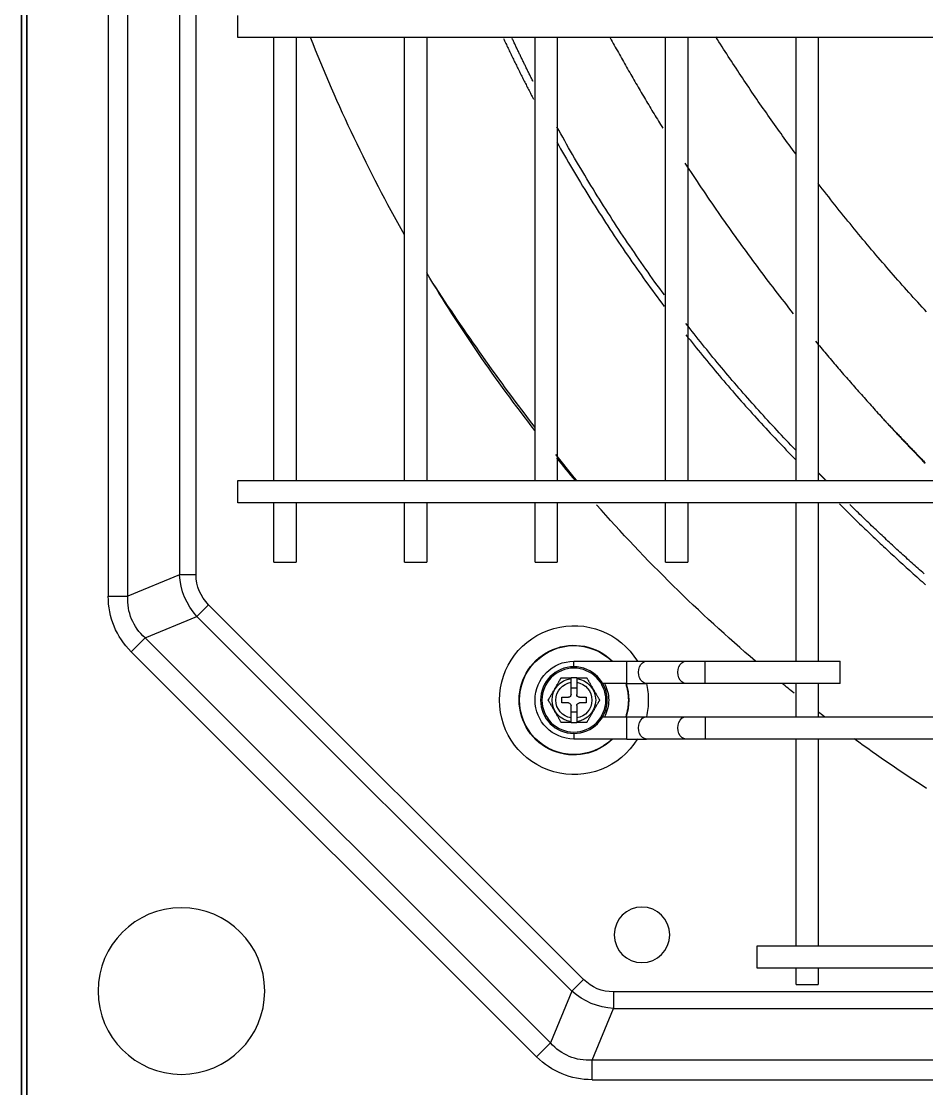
# Model space of a CAD drawing. Header units: millimetres. Extents: x 0 to 504600, y 0 to 118800.
# Drawn here: x 430945.5 to 431108.5, y 45700.4 to 45892.5 of the extents above; entities that cross this region are included whole.
import ezdxf

# ---------------------------------------------------------------- set-up
doc = ezdxf.new("R2010")
doc.units = ezdxf.units.MM
doc.header["$LTSCALE"] = 200
doc.layers.add('LG-AIRCON', color=240, linetype='Continuous')

# ---------------------------------------------------------------- blocks, each defined once
blk = doc.blocks.new('UXC')
at = {"layer": 'LG-AIRCON', "color": 0}
for p, q in [((390.35, 760.7), (390.35, 733)), ((390.35, 733), (390.35, 760.7)), ((391.35, 733), (391.35, 760.7)), ((391.35, 760.7), (391.35, 733)), ((493.1, 738.07), (493.1, 734.54)), ((493.1, 738.07), (1111.1, 738.07)), ((410.14, 661.04), (483.1, 733.93)), ((483.1, 733.93), (485.6, 731.43)), ((493.1, 734.54), (496.95, 725.23)), ((1111.1, 734.54), (493.1, 734.54)), ((390.35, 733), (390.35, 30)), ((390.35, 30), (390.35, 733)), ((391.35, 30), (391.35, 733)), ((391.35, 733), (391.35, 30)), ((485.6, 731.43), (412.64, 658.54)), ((489.45, 722.13), (485.6, 731.43)), ((496.95, 722.26), (496.95, 725.23)), ((496.95, 725.23), (650.51, 725.23)), ((421.94, 654.68), (489.45, 722.13)), ((491.55, 720.03), (489.45, 722.13)), ((637.53, 722.26), (496.95, 722.26)), ((529.81, 720.91), (533.81, 720.91)), ((529.81, 720.91), (529.81, 717.99)), ((533.81, 717.99), (533.81, 720.91)), ((491.55, 720.03), (424.04, 652.58)), ((522.8, 718), (522.8, 716)), ((1081.32, 718), (522.8, 718)), ((522.8, 716), (522.8, 714)), ((522.8, 714), (1081.32, 714)), ((529.81, 714), (529.81, 676.75)), ((533.81, 676.75), (533.81, 714)), ((489.81, 675.75), (489.81, 676.75)), ((499.33, 676.75), (489.81, 676.75)), ((499.33, 676.75), (499.33, 672.75)), ((499.33, 676.75), (502.87, 676.75)), ((509.94, 676.75), (502.87, 676.75)), ((513.47, 676.75), (509.94, 676.75)), ((1090.65, 676.75), (513.47, 676.75)), ((513.47, 672.75), (513.47, 676.75)), ((489.31, 673.75), (490.31, 673.75)), ((489.31, 673.64), (489.31, 672.96)), ((489.31, 672.96), (489.31, 670.75)), ((490.31, 672.96), (490.31, 673.64)), ((490.31, 670.75), (490.31, 672.96)), ((495.01, 672.75), (499.33, 672.75)), ((499.33, 672.75), (502.87, 672.75)), ((502.87, 672.75), (509.94, 672.75)), ((509.94, 672.75), (513.47, 672.75)), ((513.47, 672.75), (1090.65, 672.75)), ((529.81, 672.74), (529.81, 666.75)), ((533.81, 666.75), (533.81, 672.74)), ((490.31, 671.95), (489.31, 671.95)), ((487.61, 670.25), (487.61, 669.25)), ((488.81, 670.25), (487.61, 670.25)), ((487.61, 669.25), (488.81, 669.25)), ((489.31, 668.75), (489.31, 666.54)), ((490.31, 666.54), (490.31, 668.75)), ((492.01, 670.25), (490.81, 670.25)), ((490.81, 669.25), (492.01, 669.25)), ((492.01, 669.25), (492.01, 670.25)), ((489.31, 667.55), (490.31, 667.55)), ((499.33, 666.75), (495.01, 666.75)), ((499.33, 666.75), (499.33, 662.75)), ((499.33, 666.75), (502.87, 666.75)), ((509.94, 666.75), (502.87, 666.75)), ((513.47, 666.75), (509.94, 666.75)), ((513.47, 666.75), (513.47, 662.75)), ((537.76, 666.75), (513.47, 666.75)), ((537.76, 666.75), (537.76, 662.75)), ((489.31, 666.54), (489.31, 665.86)), ((490.31, 665.75), (489.31, 665.75)), ((490.31, 665.86), (490.31, 666.54)), ((489.81, 663.75), (489.81, 662.75)), ((410.14, 661.04), (412.64, 658.54)), ((489.81, 662.75), (499.33, 662.75)), ((499.33, 662.75), (502.87, 662.75)), ((502.87, 662.75), (509.94, 662.75)), ((509.94, 662.75), (513.47, 662.75)), ((513.47, 662.75), (537.76, 662.75)), ((529.81, 662.74), (529.81, 634.25)), ((533.81, 634.25), (533.81, 662.74)), ((412.64, 658.54), (421.94, 654.68)), ((424.04, 652.58), (421.94, 654.68)), ((405.99, 651.03), (409.53, 651.03)), ((405.99, 111.03), (405.99, 651.03)), ((418.83, 647.18), (409.53, 651.03)), ((409.53, 651.03), (409.53, 111.03)), ((421.8, 647.18), (418.83, 647.18)), ((418.83, 114.89), (418.83, 647.18)), ((421.8, 647.18), (421.8, 114.89)), ((435.81, 644.91), (435.81, 634.25)), ((435.81, 644.91), (439.81, 644.91)), ((439.81, 634.25), (439.81, 644.91)), ((459.31, 644.91), (463.31, 644.91)), ((459.31, 644.91), (459.31, 634.25)), ((463.31, 634.25), (463.31, 644.91)), ((482.81, 644.91), (486.81, 644.91)), ((482.81, 644.91), (482.81, 634.25)), ((486.81, 634.25), (486.81, 644.91)), ((506.31, 644.91), (510.31, 644.91)), ((506.31, 644.91), (506.31, 634.25)), ((510.31, 634.25), (510.31, 644.91)), ((429.3, 634.25), (429.3, 632.25)), ((1174.82, 634.25), (429.3, 634.25)), ((429.3, 632.25), (429.3, 630.25)), ((429.3, 630.25), (1174.82, 630.25)), ((435.81, 630.25), (435.81, 550.5)), ((439.81, 550.5), (439.81, 630.25)), ((459.31, 630.25), (459.31, 550.5)), ((463.31, 550.5), (463.31, 630.25)), ((482.81, 630.25), (482.81, 550.5)), ((486.81, 550.5), (486.81, 630.25)), ((506.31, 630.25), (506.31, 550.5)), ((510.31, 550.5), (510.31, 630.25)), ((529.81, 630.24), (529.81, 550.5)), ((533.81, 550.5), (533.81, 630.24)), ((429.3, 550.5), (429.3, 548.5)), ((1174.82, 550.5), (429.3, 550.5)), ((429.3, 548.5), (429.3, 546.5))]:
    blk.add_line(p, q, dxfattribs=at)
for points in [[(487.5, 673.75), (487.49, 673.73), (487.47, 673.7), (487.44, 673.64), (487.4, 673.57), (487.36, 673.5), (487.31, 673.42), (487.27, 673.34), (487.22, 673.25), (487.17, 673.17), (487.12, 673.08), (487.07, 672.99), (487.02, 672.91), (486.97, 672.82), (486.91, 672.73), (486.86, 672.64), (486.81, 672.55), (486.76, 672.46), (486.71, 672.37), (486.66, 672.28), (486.61, 672.2), (486.55, 672.11), (486.5, 672.02), (486.45, 671.93), (486.4, 671.84), (486.35, 671.75), (486.3, 671.66), (486.24, 671.57), (486.19, 671.48), (486.14, 671.39), (486.09, 671.3), (486.04, 671.21), (485.99, 671.12), (485.94, 671.03), (485.88, 670.94), (485.83, 670.86), (485.78, 670.77), (485.73, 670.68), (485.68, 670.59), (485.63, 670.5), (485.58, 670.41), (485.53, 670.33), (485.48, 670.24), (485.43, 670.16), (485.38, 670.08), (485.34, 670), (485.29, 669.92), (485.26, 669.86), (485.22, 669.8), (485.2, 669.77), (485.19, 669.75)], [(489.31, 673.75), (489.27, 673.75), (489.23, 673.75), (489.19, 673.75), (489.15, 673.75), (489.1, 673.75), (489.06, 673.75), (489.02, 673.75), (488.98, 673.75), (488.94, 673.75), (488.9, 673.75), (488.86, 673.75), (488.81, 673.75), (488.77, 673.75), (488.73, 673.75), (488.69, 673.75), (488.65, 673.75), (488.61, 673.75), (488.57, 673.75), (488.52, 673.75), (488.48, 673.75), (488.44, 673.75), (488.4, 673.75), (488.36, 673.75), (488.32, 673.75), (488.28, 673.75), (488.24, 673.75), (488.2, 673.75), (488.16, 673.75), (488.12, 673.75), (488.08, 673.75), (488.04, 673.75), (488, 673.75), (487.96, 673.75), (487.92, 673.75), (487.88, 673.75), (487.84, 673.75), (487.81, 673.75), (487.77, 673.75), (487.74, 673.75), (487.7, 673.75), (487.67, 673.75), (487.64, 673.75), (487.61, 673.75), (487.59, 673.75), (487.56, 673.75), (487.54, 673.75), (487.53, 673.75), (487.51, 673.75), (487.51, 673.75), (487.5, 673.75)], [(489.31, 673.75), (489.31, 673.75), (489.31, 673.75), (489.31, 673.74), (489.31, 673.74), (489.31, 673.74), (489.31, 673.74), (489.31, 673.73), (489.31, 673.73), (489.31, 673.73), (489.31, 673.73), (489.31, 673.73), (489.31, 673.72), (489.31, 673.72), (489.31, 673.72), (489.31, 673.72), (489.31, 673.71), (489.31, 673.71), (489.31, 673.71), (489.31, 673.71), (489.31, 673.71), (489.31, 673.7), (489.31, 673.7), (489.31, 673.7), (489.31, 673.7), (489.31, 673.69), (489.31, 673.69), (489.31, 673.69), (489.31, 673.69), (489.31, 673.68), (489.31, 673.68), (489.31, 673.68), (489.31, 673.68), (489.31, 673.68), (489.31, 673.67), (489.31, 673.67), (489.31, 673.67), (489.31, 673.67), (489.31, 673.66), (489.31, 673.66), (489.31, 673.66), (489.31, 673.66), (489.31, 673.66), (489.31, 673.65), (489.31, 673.65), (489.31, 673.65), (489.31, 673.65), (489.31, 673.64), (489.31, 673.64), (489.31, 673.64), (489.31, 673.64)], [(492.12, 673.75), (492.12, 673.75), (492.11, 673.75), (492.1, 673.75), (492.08, 673.75), (492.06, 673.75), (492.04, 673.75), (492.01, 673.75), (491.98, 673.75), (491.95, 673.75), (491.92, 673.75), (491.89, 673.75), (491.85, 673.75), (491.81, 673.75), (491.78, 673.75), (491.74, 673.75), (491.7, 673.75), (491.66, 673.75), (491.62, 673.75), (491.59, 673.75), (491.55, 673.75), (491.51, 673.75), (491.46, 673.75), (491.42, 673.75), (491.38, 673.75), (491.34, 673.75), (491.3, 673.75), (491.26, 673.75), (491.22, 673.75), (491.18, 673.75), (491.14, 673.75), (491.1, 673.75), (491.06, 673.75), (491.01, 673.75), (490.97, 673.75), (490.93, 673.75), (490.89, 673.75), (490.85, 673.75), (490.81, 673.75), (490.77, 673.75), (490.73, 673.75), (490.69, 673.75), (490.64, 673.75), (490.6, 673.75), (490.56, 673.75), (490.52, 673.75), (490.48, 673.75), (490.44, 673.75), (490.4, 673.75), (490.35, 673.75), (490.31, 673.75)], [(490.31, 673.64), (490.31, 673.64), (490.31, 673.64), (490.31, 673.64), (490.31, 673.65), (490.31, 673.65), (490.31, 673.65), (490.31, 673.65), (490.31, 673.65), (490.31, 673.66), (490.31, 673.66), (490.31, 673.66), (490.31, 673.66), (490.31, 673.67), (490.31, 673.67), (490.31, 673.67), (490.31, 673.67), (490.31, 673.68), (490.31, 673.68), (490.31, 673.68), (490.31, 673.68), (490.31, 673.68), (490.31, 673.69), (490.31, 673.69), (490.31, 673.69), (490.31, 673.69), (490.31, 673.7), (490.31, 673.7), (490.31, 673.7), (490.31, 673.7), (490.31, 673.7), (490.31, 673.71), (490.31, 673.71), (490.31, 673.71), (490.31, 673.71), (490.31, 673.72), (490.31, 673.72), (490.31, 673.72), (490.31, 673.72), (490.31, 673.73), (490.31, 673.73), (490.31, 673.73), (490.31, 673.73), (490.31, 673.73), (490.31, 673.74), (490.31, 673.74), (490.31, 673.74), (490.31, 673.74), (490.31, 673.75), (490.31, 673.75), (490.31, 673.75)], [(494.43, 669.75), (494.42, 669.77), (494.4, 669.8), (494.37, 669.86), (494.33, 669.93), (494.29, 670), (494.24, 670.08), (494.19, 670.16), (494.15, 670.25), (494.1, 670.33), (494.05, 670.42), (494, 670.51), (493.94, 670.59), (493.89, 670.68), (493.84, 670.77), (493.79, 670.86), (493.74, 670.95), (493.69, 671.04), (493.64, 671.13), (493.59, 671.22), (493.53, 671.3), (493.48, 671.39), (493.43, 671.48), (493.38, 671.57), (493.33, 671.66), (493.28, 671.75), (493.22, 671.84), (493.17, 671.93), (493.12, 672.02), (493.07, 672.11), (493.02, 672.2), (492.97, 672.29), (492.91, 672.38), (492.86, 672.47), (492.81, 672.56), (492.76, 672.64), (492.71, 672.73), (492.66, 672.82), (492.61, 672.91), (492.56, 673), (492.51, 673.09), (492.46, 673.17), (492.41, 673.26), (492.36, 673.34), (492.31, 673.42), (492.26, 673.5), (492.22, 673.58), (492.18, 673.64), (492.15, 673.7), (492.13, 673.73), (492.12, 673.75)], [(485.19, 669.75), (485.2, 669.73), (485.22, 669.7), (485.26, 669.64), (485.29, 669.57), (485.34, 669.5), (485.38, 669.42), (485.43, 669.34), (485.48, 669.25), (485.53, 669.17), (485.58, 669.08), (485.63, 668.99), (485.68, 668.91), (485.73, 668.82), (485.78, 668.73), (485.83, 668.64), (485.89, 668.55), (485.94, 668.46), (485.99, 668.37), (486.04, 668.28), (486.09, 668.2), (486.14, 668.11), (486.19, 668.02), (486.25, 667.93), (486.3, 667.84), (486.35, 667.75), (486.4, 667.66), (486.45, 667.57), (486.5, 667.48), (486.56, 667.39), (486.61, 667.3), (486.66, 667.21), (486.71, 667.12), (486.76, 667.03), (486.81, 666.94), (486.86, 666.86), (486.92, 666.77), (486.97, 666.68), (487.02, 666.59), (487.07, 666.5), (487.12, 666.41), (487.17, 666.33), (487.22, 666.24), (487.27, 666.16), (487.31, 666.08), (487.36, 666), (487.4, 665.92), (487.44, 665.86), (487.47, 665.8), (487.49, 665.77), (487.5, 665.75)], [(492.12, 665.75), (492.13, 665.77), (492.15, 665.8), (492.18, 665.86), (492.22, 665.93), (492.27, 666), (492.31, 666.08), (492.36, 666.16), (492.41, 666.25), (492.46, 666.33), (492.51, 666.42), (492.56, 666.51), (492.61, 666.59), (492.66, 666.68), (492.71, 666.77), (492.76, 666.86), (492.81, 666.95), (492.86, 667.04), (492.92, 667.13), (492.97, 667.22), (493.02, 667.3), (493.07, 667.39), (493.12, 667.48), (493.17, 667.57), (493.23, 667.66), (493.28, 667.75), (493.33, 667.84), (493.38, 667.93), (493.43, 668.02), (493.48, 668.11), (493.54, 668.2), (493.59, 668.29), (493.64, 668.38), (493.69, 668.47), (493.74, 668.56), (493.79, 668.64), (493.84, 668.73), (493.9, 668.82), (493.95, 668.91), (494, 669), (494.05, 669.09), (494.1, 669.17), (494.15, 669.26), (494.2, 669.34), (494.24, 669.42), (494.29, 669.5), (494.33, 669.58), (494.37, 669.64), (494.4, 669.7), (494.42, 669.73), (494.43, 669.75)], [(487.5, 665.75), (487.51, 665.75), (487.51, 665.75), (487.53, 665.75), (487.54, 665.75), (487.56, 665.75), (487.59, 665.75), (487.61, 665.75), (487.64, 665.75), (487.67, 665.75), (487.71, 665.75), (487.74, 665.75), (487.77, 665.75), (487.81, 665.75), (487.85, 665.75), (487.88, 665.75), (487.92, 665.75), (487.96, 665.75), (488, 665.75), (488.04, 665.75), (488.08, 665.75), (488.12, 665.75), (488.16, 665.75), (488.2, 665.75), (488.24, 665.75), (488.28, 665.75), (488.32, 665.75), (488.36, 665.75), (488.41, 665.75), (488.45, 665.75), (488.49, 665.75), (488.53, 665.75), (488.57, 665.75), (488.61, 665.75), (488.65, 665.75), (488.69, 665.75), (488.73, 665.75), (488.77, 665.75), (488.82, 665.75), (488.86, 665.75), (488.9, 665.75), (488.94, 665.75), (488.98, 665.75), (489.02, 665.75), (489.06, 665.75), (489.11, 665.75), (489.15, 665.75), (489.19, 665.75), (489.23, 665.75), (489.27, 665.75), (489.31, 665.75)], [(489.31, 665.86), (489.31, 665.86), (489.31, 665.86), (489.31, 665.86), (489.31, 665.85), (489.31, 665.85), (489.31, 665.85), (489.31, 665.85), (489.31, 665.85), (489.31, 665.84), (489.31, 665.84), (489.31, 665.84), (489.31, 665.84), (489.31, 665.83), (489.31, 665.83), (489.31, 665.83), (489.31, 665.83), (489.31, 665.82), (489.31, 665.82), (489.31, 665.82), (489.31, 665.82), (489.31, 665.82), (489.31, 665.81), (489.31, 665.81), (489.31, 665.81), (489.31, 665.81), (489.31, 665.8), (489.31, 665.8), (489.31, 665.8), (489.31, 665.8), (489.31, 665.8), (489.31, 665.79), (489.31, 665.79), (489.31, 665.79), (489.31, 665.79), (489.31, 665.78), (489.31, 665.78), (489.31, 665.78), (489.31, 665.78), (489.31, 665.77), (489.31, 665.77), (489.31, 665.77), (489.31, 665.77), (489.31, 665.77), (489.31, 665.76), (489.31, 665.76), (489.31, 665.76), (489.31, 665.76), (489.31, 665.75), (489.31, 665.75), (489.31, 665.75)], [(490.31, 665.75), (490.31, 665.75), (490.31, 665.75), (490.31, 665.76), (490.31, 665.76), (490.31, 665.76), (490.31, 665.76), (490.31, 665.77), (490.31, 665.77), (490.31, 665.77), (490.31, 665.77), (490.31, 665.77), (490.31, 665.78), (490.31, 665.78), (490.31, 665.78), (490.31, 665.78), (490.31, 665.79), (490.31, 665.79), (490.31, 665.79), (490.31, 665.79), (490.31, 665.8), (490.31, 665.8), (490.31, 665.8), (490.31, 665.8), (490.31, 665.8), (490.31, 665.81), (490.31, 665.81), (490.31, 665.81), (490.31, 665.81), (490.31, 665.82), (490.31, 665.82), (490.31, 665.82), (490.31, 665.82), (490.31, 665.82), (490.31, 665.83), (490.31, 665.83), (490.31, 665.83), (490.31, 665.83), (490.31, 665.84), (490.31, 665.84), (490.31, 665.84), (490.31, 665.84), (490.31, 665.85), (490.31, 665.85), (490.31, 665.85), (490.31, 665.85), (490.31, 665.85), (490.31, 665.86), (490.31, 665.86), (490.31, 665.86), (490.31, 665.86)], [(490.31, 665.75), (490.35, 665.75), (490.4, 665.75), (490.44, 665.75), (490.48, 665.75), (490.52, 665.75), (490.56, 665.75), (490.6, 665.75), (490.65, 665.75), (490.69, 665.75), (490.73, 665.75), (490.77, 665.75), (490.81, 665.75), (490.85, 665.75), (490.89, 665.75), (490.94, 665.75), (490.98, 665.75), (491.02, 665.75), (491.06, 665.75), (491.1, 665.75), (491.14, 665.75), (491.18, 665.75), (491.23, 665.75), (491.27, 665.75), (491.31, 665.75), (491.35, 665.75), (491.39, 665.75), (491.43, 665.75), (491.47, 665.75), (491.51, 665.75), (491.55, 665.75), (491.59, 665.75), (491.63, 665.75), (491.67, 665.75), (491.7, 665.75), (491.74, 665.75), (491.78, 665.75), (491.82, 665.75), (491.85, 665.75), (491.89, 665.75), (491.92, 665.75), (491.95, 665.75), (491.98, 665.75), (492.01, 665.75), (492.04, 665.75), (492.06, 665.75), (492.08, 665.75), (492.1, 665.75), (492.11, 665.75), (492.12, 665.75), (492.12, 665.75)], [(537.61, 634.42), (537.91, 634.73), (538.21, 635.03), (538.52, 635.33), (538.82, 635.63), (539.12, 635.93), (539.43, 636.23), (539.73, 636.52), (540.03, 636.82), (540.34, 637.12), (540.64, 637.42), (540.95, 637.72), (541.25, 638.01), (541.56, 638.31), (541.87, 638.6), (542.17, 638.9), (542.48, 639.19), (542.79, 639.49), (543.09, 639.78), (543.4, 640.08), (543.71, 640.37), (544.02, 640.66), (544.33, 640.96), (544.64, 641.25), (544.95, 641.54), (545.26, 641.83), (545.57, 642.12), (545.88, 642.41), (546.19, 642.7), (546.5, 642.99), (546.81, 643.28), (547.12, 643.57), (547.44, 643.86), (547.75, 644.15), (548.06, 644.44), (548.38, 644.72), (548.69, 645.01), (549, 645.3), (549.32, 645.58), (549.63, 645.87), (549.95, 646.15), (550.26, 646.44), (550.58, 646.72), (550.9, 647.01), (551.21, 647.29), (551.53, 647.58), (551.85, 647.86), (552.16, 648.14), (552.48, 648.42), (552.8, 648.7), (553.12, 648.99)], [(552.88, 647.05), (552.6, 646.81), (552.33, 646.56), (552.05, 646.32), (551.78, 646.08), (551.5, 645.83), (551.23, 645.59), (550.96, 645.34), (550.68, 645.1), (550.41, 644.85), (550.14, 644.6), (549.87, 644.36), (549.6, 644.11), (549.32, 643.87), (549.05, 643.62), (548.78, 643.37), (548.51, 643.12), (548.24, 642.87), (547.97, 642.63), (547.7, 642.38), (547.43, 642.13), (547.16, 641.88), (546.89, 641.63), (546.62, 641.38), (546.35, 641.13), (546.08, 640.88), (545.82, 640.63), (545.55, 640.38), (545.28, 640.13), (545.01, 639.88), (544.75, 639.62), (544.48, 639.37), (544.21, 639.12), (543.95, 638.87), (543.68, 638.61), (543.41, 638.36), (543.15, 638.11), (542.88, 637.85), (542.62, 637.6), (542.35, 637.34), (542.09, 637.09), (541.82, 636.83), (541.56, 636.58), (541.3, 636.32), (541.03, 636.07), (540.77, 635.81), (540.51, 635.55), (540.25, 635.3), (539.98, 635.04), (539.72, 634.78), (539.46, 634.52)], [(535.26, 630.31), (535.24, 630.29), (535.22, 630.27), (535.2, 630.25), (535.18, 630.23), (535.17, 630.22), (535.15, 630.2), (535.13, 630.18), (535.11, 630.16), (535.09, 630.14), (535.08, 630.12), (535.06, 630.11), (535.04, 630.09), (535.02, 630.07), (535, 630.05), (534.99, 630.03), (534.97, 630.01), (534.95, 630), (534.93, 629.98), (534.91, 629.96), (534.9, 629.94), (534.88, 629.92), (534.86, 629.9), (534.84, 629.88), (534.82, 629.87), (534.81, 629.85), (534.79, 629.83), (534.77, 629.81), (534.75, 629.79), (534.73, 629.77), (534.72, 629.76), (534.7, 629.74), (534.68, 629.72), (534.66, 629.7), (534.64, 629.68), (534.63, 629.66), (534.61, 629.64), (534.59, 629.63), (534.57, 629.61), (534.55, 629.59), (534.54, 629.57), (534.52, 629.55), (534.5, 629.53), (534.48, 629.51), (534.46, 629.5), (534.45, 629.48), (534.43, 629.46), (534.41, 629.44), (534.39, 629.42), (534.37, 629.4), (534.36, 629.39)], [(534.36, 629.38), (534.35, 629.37), (534.33, 629.36), (534.32, 629.35), (534.31, 629.34), (534.3, 629.33), (534.29, 629.32), (534.28, 629.31), (534.27, 629.3), (534.26, 629.29), (534.24, 629.27), (534.23, 629.26), (534.22, 629.25), (534.21, 629.24), (534.2, 629.23), (534.19, 629.22), (534.18, 629.21), (534.17, 629.2), (534.15, 629.19), (534.14, 629.17), (534.13, 629.16), (534.12, 629.15), (534.11, 629.14), (534.1, 629.13), (534.09, 629.12), (534.08, 629.11), (534.06, 629.1), (534.05, 629.09), (534.04, 629.07), (534.03, 629.06), (534.02, 629.05), (534.01, 629.04), (534, 629.03), (533.99, 629.02), (533.97, 629.01), (533.96, 629), (533.95, 628.99), (533.94, 628.97), (533.93, 628.96), (533.92, 628.95), (533.91, 628.94), (533.9, 628.93), (533.88, 628.92), (533.87, 628.91), (533.86, 628.9), (533.85, 628.89), (533.84, 628.87), (533.83, 628.86), (533.82, 628.85), (533.81, 628.84), (533.79, 628.83)], [(509.98, 603.99), (510.35, 604.46), (510.72, 604.92), (511.09, 605.39), (511.46, 605.86), (511.84, 606.32), (512.21, 606.78), (512.58, 607.25), (512.96, 607.71), (513.34, 608.17), (513.72, 608.63), (514.1, 609.09), (514.48, 609.55), (514.86, 610.01), (515.24, 610.47), (515.63, 610.93), (516.01, 611.39), (516.4, 611.84), (516.78, 612.3), (517.17, 612.75), (517.56, 613.21), (517.95, 613.66), (518.34, 614.11), (518.74, 614.57), (519.13, 615.02), (519.53, 615.47), (519.92, 615.92), (520.32, 616.37), (520.72, 616.82), (521.12, 617.26), (521.52, 617.71), (521.92, 618.16), (522.32, 618.6), (522.72, 619.05), (523.13, 619.49), (523.53, 619.93), (523.94, 620.37), (524.35, 620.81), (524.75, 621.25), (525.16, 621.69), (525.57, 622.13), (525.98, 622.57), (526.4, 623.01), (526.81, 623.44), (527.22, 623.88), (527.64, 624.31), (528.05, 624.74), (528.47, 625.17), (528.89, 625.6), (529.3, 626.03), (529.72, 626.46)], [(545.53, 619.19), (545.68, 619.35), (545.83, 619.51), (545.98, 619.66), (546.12, 619.82), (546.27, 619.98), (546.42, 620.13), (546.57, 620.29), (546.72, 620.45), (546.87, 620.61), (547.02, 620.76), (547.17, 620.92), (547.32, 621.08), (547.47, 621.24), (547.62, 621.39), (547.77, 621.55), (547.92, 621.71), (548.07, 621.86), (548.22, 622.02), (548.37, 622.18), (548.52, 622.33), (548.67, 622.49), (548.82, 622.65), (548.97, 622.81), (549.12, 622.96), (549.27, 623.12), (549.42, 623.27), (549.57, 623.43), (549.72, 623.59), (549.87, 623.74), (550.02, 623.9), (550.17, 624.06), (550.32, 624.21), (550.47, 624.37), (550.62, 624.52), (550.77, 624.68), (550.92, 624.84), (551.07, 624.99), (551.22, 625.15), (551.37, 625.3), (551.53, 625.46), (551.68, 625.61), (551.83, 625.77), (551.98, 625.92), (552.13, 626.08), (552.28, 626.23), (552.44, 626.39), (552.59, 626.54), (552.74, 626.7), (552.89, 626.85), (553.05, 627)], [(545.54, 619.21), (545.69, 619.37), (545.85, 619.54), (546, 619.7), (546.15, 619.86), (546.3, 620.02), (546.45, 620.19), (546.6, 620.35), (546.75, 620.51), (546.9, 620.67), (547.05, 620.83), (547.2, 621), (547.35, 621.16), (547.5, 621.32), (547.65, 621.48), (547.8, 621.64), (547.95, 621.8), (548.1, 621.96), (548.25, 622.12), (548.4, 622.28), (548.55, 622.44), (548.7, 622.6), (548.85, 622.76), (549, 622.92), (549.15, 623.07), (549.3, 623.23), (549.45, 623.39), (549.6, 623.55), (549.75, 623.71), (549.9, 623.86), (550.05, 624.02), (550.2, 624.18), (550.35, 624.34), (550.5, 624.49), (550.65, 624.65), (550.8, 624.8), (550.95, 624.96), (551.1, 625.12), (551.25, 625.27), (551.4, 625.43), (551.55, 625.58), (551.69, 625.74), (551.84, 625.89), (551.99, 626.05), (552.14, 626.2), (552.29, 626.35), (552.44, 626.51), (552.59, 626.66), (552.74, 626.82), (552.89, 626.97), (553.04, 627.12)], [(529.71, 624.71), (529.29, 624.27), (528.87, 623.84), (528.46, 623.4), (528.04, 622.96), (527.62, 622.53), (527.21, 622.09), (526.79, 621.65), (526.38, 621.21), (525.97, 620.76), (525.56, 620.32), (525.15, 619.88), (524.74, 619.43), (524.33, 618.99), (523.92, 618.54), (523.52, 618.1), (523.11, 617.65), (522.71, 617.2), (522.3, 616.75), (521.9, 616.3), (521.5, 615.85), (521.1, 615.39), (520.7, 614.94), (520.3, 614.49), (519.91, 614.03), (519.51, 613.58), (519.12, 613.12), (518.72, 612.66), (518.33, 612.21), (517.94, 611.75), (517.55, 611.29), (517.16, 610.83), (516.78, 610.37), (516.39, 609.91), (516, 609.45), (515.62, 608.98), (515.24, 608.52), (514.85, 608.06), (514.47, 607.59), (514.09, 607.13), (513.72, 606.66), (513.34, 606.2), (512.96, 605.73), (512.59, 605.26), (512.21, 604.79), (511.84, 604.32), (511.47, 603.85), (511.1, 603.38), (510.73, 602.91), (510.36, 602.44), (509.99, 601.96)], [(533.3, 605.15), (533.54, 605.43), (533.78, 605.72), (534.01, 606.01), (534.25, 606.29), (534.49, 606.58), (534.73, 606.87), (534.97, 607.15), (535.21, 607.44), (535.45, 607.72), (535.69, 608.01), (535.93, 608.29), (536.18, 608.58), (536.42, 608.86), (536.66, 609.14), (536.9, 609.43), (537.15, 609.71), (537.39, 609.99), (537.63, 610.27), (537.88, 610.55), (538.12, 610.84), (538.37, 611.12), (538.61, 611.4), (538.86, 611.68), (539.1, 611.96), (539.35, 612.24), (539.59, 612.52), (539.84, 612.8), (540.09, 613.08), (540.33, 613.36), (540.58, 613.64), (540.83, 613.92), (541.07, 614.2), (541.32, 614.48), (541.57, 614.76), (541.82, 615.04), (542.07, 615.31), (542.31, 615.59), (542.56, 615.87), (542.81, 616.15), (543.06, 616.43), (543.31, 616.71), (543.55, 616.98), (543.8, 617.26), (544.05, 617.54), (544.3, 617.82), (544.55, 618.1), (544.8, 618.37), (545.05, 618.65), (545.3, 618.93), (545.54, 619.21)], [(509.8, 573.08), (510.16, 573.64), (510.53, 574.2), (510.9, 574.76), (511.26, 575.32), (511.63, 575.87), (512, 576.43), (512.37, 576.99), (512.74, 577.54), (513.12, 578.1), (513.49, 578.65), (513.87, 579.2), (514.24, 579.76), (514.62, 580.31), (515, 580.86), (515.38, 581.41), (515.76, 581.96), (516.14, 582.51), (516.52, 583.06), (516.91, 583.6), (517.29, 584.15), (517.68, 584.69), (518.06, 585.24), (518.45, 585.78), (518.84, 586.33), (519.23, 586.87), (519.62, 587.41), (520.01, 587.95), (520.4, 588.49), (520.8, 589.03), (521.19, 589.57), (521.59, 590.11), (521.99, 590.65), (522.38, 591.18), (522.78, 591.72), (523.18, 592.25), (523.58, 592.79), (523.98, 593.32), (524.39, 593.86), (524.79, 594.39), (525.2, 594.92), (525.6, 595.45), (526.01, 595.98), (526.42, 596.51), (526.82, 597.04), (527.23, 597.57), (527.64, 598.09), (528.06, 598.62), (528.47, 599.15), (528.88, 599.67), (529.3, 600.2)], [(553.3, 599.88), (552.9, 599.44), (552.5, 599.01), (552.1, 598.57), (551.7, 598.14), (551.31, 597.7), (550.91, 597.26), (550.51, 596.82), (550.11, 596.37), (549.71, 595.93), (549.32, 595.49), (548.92, 595.04), (548.52, 594.59), (548.13, 594.15), (547.73, 593.7), (547.34, 593.25), (546.94, 592.79), (546.55, 592.34), (546.15, 591.89), (545.76, 591.43), (545.37, 590.98), (544.97, 590.52), (544.58, 590.06), (544.19, 589.6), (543.8, 589.14), (543.41, 588.68), (543.02, 588.21), (542.62, 587.75), (542.24, 587.28), (541.85, 586.82), (541.46, 586.35), (541.07, 585.88), (540.68, 585.41), (540.29, 584.94), (539.9, 584.47), (539.52, 583.99), (539.13, 583.52), (538.75, 583.04), (538.36, 582.56), (537.97, 582.09), (537.59, 581.61), (537.21, 581.12), (536.82, 580.64), (536.44, 580.16), (536.06, 579.68), (535.68, 579.19), (535.29, 578.7), (534.91, 578.21), (534.53, 577.73), (534.15, 577.24), (533.77, 576.74)], [(486.72, 569.28), (487.07, 569.9), (487.42, 570.51), (487.77, 571.13), (488.13, 571.74), (488.48, 572.35), (488.84, 572.96), (489.2, 573.57), (489.56, 574.18), (489.92, 574.79), (490.28, 575.4), (490.64, 576.01), (491.01, 576.61), (491.38, 577.22), (491.75, 577.82), (492.12, 578.42), (492.49, 579.02), (492.86, 579.62), (493.24, 580.22), (493.62, 580.82), (493.99, 581.42), (494.37, 582.02), (494.76, 582.61), (495.14, 583.21), (495.52, 583.8), (495.91, 584.39), (496.3, 584.99), (496.69, 585.58), (497.08, 586.17), (497.47, 586.76), (497.86, 587.34), (498.26, 587.93), (498.66, 588.52), (499.06, 589.1), (499.46, 589.69), (499.86, 590.27), (500.26, 590.85), (500.67, 591.43), (501.07, 592.01), (501.48, 592.59), (501.89, 593.17), (502.3, 593.75), (502.71, 594.32), (503.13, 594.9), (503.54, 595.47), (503.96, 596.04), (504.38, 596.62), (504.8, 597.19), (505.22, 597.76), (505.64, 598.33), (506.07, 598.9)], [(506.11, 596.83), (505.68, 596.25), (505.26, 595.67), (504.83, 595.08), (504.41, 594.5), (503.99, 593.92), (503.57, 593.33), (503.16, 592.74), (502.74, 592.16), (502.33, 591.57), (501.91, 590.98), (501.5, 590.39), (501.09, 589.8), (500.69, 589.2), (500.28, 588.61), (499.88, 588.01), (499.47, 587.42), (499.07, 586.82), (498.67, 586.22), (498.28, 585.62), (497.88, 585.02), (497.48, 584.42), (497.09, 583.82), (496.7, 583.22), (496.31, 582.61), (495.92, 582.01), (495.54, 581.4), (495.15, 580.8), (494.77, 580.19), (494.39, 579.58), (494.01, 578.97), (493.63, 578.36), (493.25, 577.75), (492.88, 577.13), (492.5, 576.52), (492.13, 575.9), (491.76, 575.29), (491.39, 574.67), (491.03, 574.05), (490.66, 573.43), (490.3, 572.81), (489.94, 572.19), (489.58, 571.57), (489.22, 570.94), (488.86, 570.32), (488.5, 569.69), (488.15, 569.07), (487.8, 568.44), (487.45, 567.81), (487.1, 567.18), (486.75, 566.55)], [(529.77, 571.44), (529.47, 571.04), (529.17, 570.63), (528.88, 570.23), (528.58, 569.82), (528.28, 569.42), (527.99, 569.01), (527.69, 568.6), (527.39, 568.19), (527.1, 567.79), (526.81, 567.38), (526.51, 566.96), (526.22, 566.55), (525.92, 566.14), (525.63, 565.73), (525.34, 565.32), (525.05, 564.9), (524.75, 564.49), (524.46, 564.07), (524.17, 563.65), (523.88, 563.24), (523.59, 562.82), (523.3, 562.4), (523.01, 561.98), (522.72, 561.56), (522.44, 561.14), (522.15, 560.72), (521.86, 560.3), (521.57, 559.87), (521.29, 559.45), (521, 559.03), (520.72, 558.6), (520.43, 558.17), (520.15, 557.75), (519.86, 557.32), (519.58, 556.89), (519.3, 556.46), (519.01, 556.03), (518.73, 555.6), (518.45, 555.17), (518.17, 554.74), (517.89, 554.31), (517.61, 553.88), (517.33, 553.44), (517.05, 553.01), (516.77, 552.57), (516.49, 552.14), (516.21, 551.7), (515.93, 551.26), (515.66, 550.83), (515.38, 550.39)], [(496.35, 550.56), (496.53, 550.89), (496.71, 551.22), (496.9, 551.54), (497.08, 551.87), (497.26, 552.2), (497.44, 552.53), (497.63, 552.86), (497.81, 553.19), (497.99, 553.52), (498.18, 553.85), (498.36, 554.18), (498.55, 554.5), (498.73, 554.83), (498.92, 555.16), (499.1, 555.49), (499.29, 555.81), (499.47, 556.14), (499.66, 556.47), (499.85, 556.79), (500.04, 557.12), (500.22, 557.45), (500.41, 557.77), (500.6, 558.1), (500.79, 558.42), (500.98, 558.75), (501.17, 559.07), (501.36, 559.4), (501.55, 559.72), (501.74, 560.05), (501.93, 560.37), (502.12, 560.69), (502.31, 561.02), (502.51, 561.34), (502.7, 561.67), (502.89, 561.99), (503.08, 562.31), (503.28, 562.63), (503.47, 562.96), (503.67, 563.28), (503.86, 563.6), (504.05, 563.92), (504.25, 564.25), (504.45, 564.57), (504.64, 564.89), (504.84, 565.21), (505.03, 565.53), (505.23, 565.85), (505.43, 566.17), (505.63, 566.49), (505.82, 566.81)], [(477.14, 550.67), (477.24, 550.89), (477.34, 551.11), (477.45, 551.33), (477.55, 551.55), (477.66, 551.77), (477.76, 551.99), (477.86, 552.21), (477.97, 552.43), (478.07, 552.65), (478.18, 552.87), (478.28, 553.09), (478.39, 553.31), (478.49, 553.53), (478.6, 553.75), (478.71, 553.96), (478.81, 554.18), (478.92, 554.4), (479.02, 554.62), (479.13, 554.84), (479.24, 555.06), (479.34, 555.28), (479.45, 555.49), (479.56, 555.71), (479.67, 555.93), (479.77, 556.15), (479.88, 556.37), (479.99, 556.58), (480.1, 556.8), (480.21, 557.02), (480.32, 557.24), (480.42, 557.45), (480.53, 557.67), (480.64, 557.89), (480.75, 558.1), (480.86, 558.32), (480.97, 558.54), (481.08, 558.75), (481.19, 558.97), (481.3, 559.19), (481.41, 559.4), (481.52, 559.62), (481.63, 559.84), (481.74, 560.05), (481.85, 560.27), (481.97, 560.48), (482.08, 560.7), (482.19, 560.91), (482.3, 561.13), (482.41, 561.34), (482.53, 561.56)], [(482.46, 558.41), (482.39, 558.26), (482.31, 558.1), (482.23, 557.95), (482.15, 557.79), (482.08, 557.64), (482, 557.49), (481.92, 557.33), (481.85, 557.18), (481.77, 557.03), (481.69, 556.87), (481.62, 556.72), (481.54, 556.56), (481.46, 556.41), (481.39, 556.26), (481.31, 556.1), (481.24, 555.95), (481.16, 555.79), (481.08, 555.64), (481.01, 555.48), (480.93, 555.33), (480.86, 555.18), (480.78, 555.02), (480.71, 554.87), (480.63, 554.71), (480.56, 554.56), (480.48, 554.4), (480.41, 554.25), (480.33, 554.09), (480.26, 553.94), (480.18, 553.78), (480.11, 553.63), (480.03, 553.47), (479.96, 553.32), (479.88, 553.16), (479.81, 553.01), (479.74, 552.85), (479.66, 552.69), (479.59, 552.54), (479.51, 552.38), (479.44, 552.23), (479.37, 552.07), (479.29, 551.92), (479.22, 551.76), (479.15, 551.6), (479.07, 551.45), (479, 551.29), (478.93, 551.14), (478.85, 550.98), (478.78, 550.82), (478.71, 550.67)]]:
    blk.add_lwpolyline(points, dxfattribs=at)
for centre, radius in [((419.16, 722.11), 15), ((502.06, 712), 5), ((489.81, 669.75), 6), ((489.81, 669.75), 5.75)]:
    blk.add_circle(centre, radius, dxfattribs=at)
for centre, radius, start, end in [((707.56, 446), 285, 122.7681, 125.9387), ((489.81, 669.75), 13.4, 31.4886, 328.5112), ((489.81, 669.75), 9.87, 45.1857, 180), ((489.81, 669.75), 9.8, 45.6132, 314.3869), ((489.81, 669.75), 7, 90, 270), ((489.81, 669.75), 3.92, 97.3304, 262.6696), ((489.81, 669.75), 3.25, 98.8499, 261.1501), ((489.81, 669.75), 3.92, 277.3304, 82.6696), ((489.81, 669.75), 3.25, 278.8499, 81.1501), ((489.81, 669.75), 6.26, 0, 28.6368), ((489.81, 669.75), 9.8, 0, 17.8369), ((489.81, 669.75), 9.87, 342.3038, 17.6963), ((489.81, 669.75), 13.4, 0, 12.9376), ((707.56, 446), 285, 127.2873, 127.5643), ((488.81, 670.75), 0.5, 270, 0), ((490.81, 670.75), 0.5, 180, 270), ((489.81, 669.75), 9.87, 180, 314.8143), ((488.81, 668.75), 0.5, 0, 90), ((490.81, 668.75), 0.5, 90, 180), ((489.81, 669.75), 6.26, 331.3632, 0), ((489.81, 669.75), 9.8, 342.1631, 0), ((489.81, 669.75), 13.4, 347.0624, 0), ((707.56, 446), 285, 128.6784, 129.2349), ((707.56, 446), 285, 130.4899, 138.5705), ((831.08, 354.78), 438.17, 141.048, 141.8331), ((707.56, 446), 285, 139.7225, 140.7904), ((707.56, 446), 285, 142.0549, 148.9823), ((831.08, 354.78), 438.17, 142.6386, 146.7946), ((707.56, 446), 285, 150.5807, 158.4896)]:
    blk.add_arc(centre, radius, start, end, dxfattribs=at)
for centre, major_axis, ratio, start_param, end_param in [((498.95, 709.79), (-11.27, 27.23), 0.678635, 6.009333, 6.557037), ((498.95, 709.79), (-9.97, 24.1), 0.575203, 6.009333, 6.557037), ((500.11, 706.99), (-7.18, 17.34), 0.799379, 6.009333, 6.557037), ((500.11, 706.99), (-6.09, 14.7), 0.678635, 6.009333, 6.557037), ((502.87, 674.75), (0, -2), 0.707107, 3.141589, 6.283185), ((509.94, 674.75), (0, -2), 0.707107, 3.141589, 6.283185), ((502.87, 664.75), (0, 2), 0.707107, 0, 3.141596), ((509.94, 664.75), (0, 2), 0.707107, 0, 3.141596), ((434.28, 645.17), (-27.23, 11.29), 0.678562, 6.009009, 6.557362), ((434.28, 645.17), (-24.09, 9.99), 0.575125, 6.009009, 6.557362), ((437.08, 644.01), (-17.34, 7.19), 0.799319, 6.009009, 6.557362), ((437.08, 644.01), (-14.7, 6.09), 0.678562, 6.009009, 6.557362)]:
    blk.add_ellipse(centre, major_axis=major_axis, ratio=ratio, start_param=start_param, end_param=end_param, dxfattribs=at)
blk = doc.blocks.new('UXB+UXC')
at = {"layer": 'LG-AIRCON', "color": 0}
blk.add_blockref('UXC', (0, 0), dxfattribs=at)

msp = doc.modelspace()

# ---------------------------------------------------------------- block references
at = {"layer": 'LG-AIRCON', "color": 142, "xscale": -1, "rotation": 180}
msp.add_blockref('UXB+UXC', (430555.17, 46440.12), dxfattribs=at)

doc.saveas('drawing.dxf')
